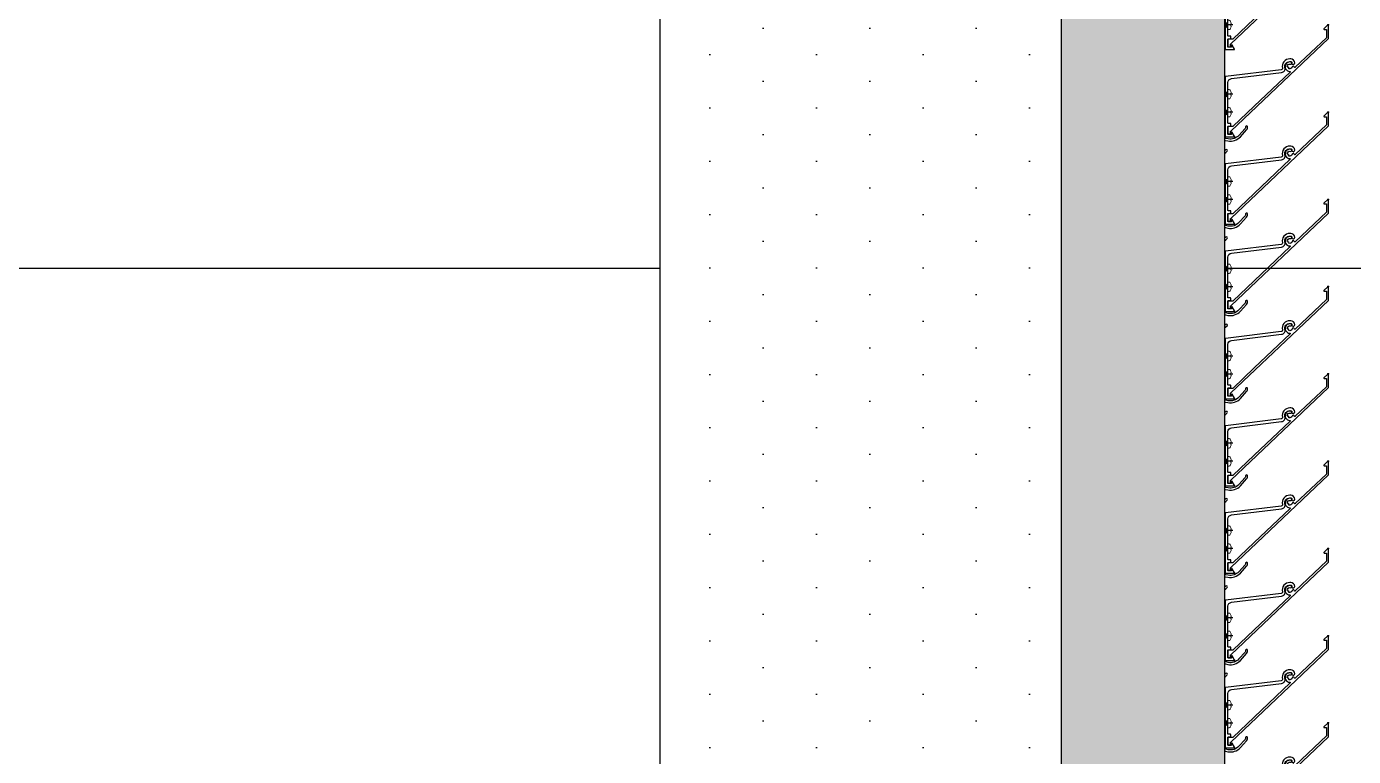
# Model space of a CAD drawing. Header units: millimetres. Extents: x 2519235 to 7246330, y 25937 to 201821.
# Drawn here: x 2751819 to 2752808, y 102939 to 103483 of the extents above; entities that cross this region are included whole.
import ezdxf
from ezdxf.enums import TextEntityAlignment as Align

# ---------------------------------------------------------------- set-up
doc = ezdxf.new("R2010")
doc.units = ezdxf.units.MM
doc.set_wipeout_variables(frame=1)
doc.linetypes.add('CENTER', pattern=[50.8, 31.75, -6.35, 6.35, -6.35])
doc.linetypes.add('TA_GL_005.00000', pattern=[13.75, 5, -1.25, 1.25, -1.25, 5])
for name, color, linetype in [('000 - 0_SYM_DWG_GRID-BUBBLE_MAIN_COLOR_1', 7, 'Continuous'), ('000 - 0_SYM_DWG_GRIDLINE_MAIN_COLOR_251', 7, 'Continuous'), ('010 - ASPG_ACCESSORIES_MAIN_COLOR_1', 7, 'Continuous'), ('010 - ASPG_EXTR_DEF_SUB', 7, 'Continuous'), ('010 - ASPG_EXTR_MAIN_COLOR_2', 7, 'Continuous'), ('010 - ASPG_FLASHING_HATCH_', 7, 'Continuous'), ('010 - ASPG_FLASHING_MAIN_COLOR_2', 7, 'Continuous'), ('010 - ASPG_FLASHING_MAIN_COLOR_4', 7, 'Continuous'), ('010 - ASPG_FLASHING_WIPEOUT_', 7, 'Continuous'), ('010 - ASPG_FRAMING_MAIN_COLOR_2', 7, 'Continuous'), ('010 - ASPG_FRAMING_SUB_COLOR_2', 7, 'Continuous'), ('010 - ASPG_FRAMING_WIPEOUT_', 7, 'Continuous'), ('_LOUVER-SB', 7, 'Continuous'), ('A-GLAZ-CURT', 7, 'Continuous'), ('BOLT & SCREW', 7, 'Continuous'), ('Center Line', 7, 'CENTER'), ('Xref-PLAN-106.940$0$_Beam', 7, 'Continuous')]:
    doc.layers.add(name, color=color, linetype=linetype)
doc.layers.add('12-GRID', color=7, linetype='CENTER', lineweight=13)
doc.layers.add('SCREW', color=7, linetype='Continuous', lineweight=5)
doc.styles.add('Arial', font='arial.ttf', dxfattribs={"height": 300})
doc.styles.add('TA', font='', dxfattribs={"height": 4.5})
doc.styles.get('TA').set_extended_font_data('Cordia New')

# ---------------------------------------------------------------- blocks, each defined once
blk = doc.blocks.new('*U367')
at = {"color": 7}
for p, q in [((250, -25), (-4975, -25)), ((-4975, -30.08), (250, -30.08)), ((-4975, -35.39), (250, -35.39)), ((-4975, -134.54), (250, -134.54)), ((-4975, -139.62), (250, -139.62)), ((-4975, -144.93), (250, -144.93))]:
    blk.add_line(p, q, dxfattribs=at)
blk = doc.blocks.new('DPA_Curved type C_Left - Curved Type C_Left-31496685-ENTRANCE 1 - LOWER ROOF LEVEL PLAN')
at = {"layer": 'A-GLAZ-CURT', "color": 7}
for p, q in [((750, 0), (-699.99, 0)), ((-699.99, 0), (750, 0))]:
    blk.add_line(p, q, dxfattribs=at)
blk = doc.blocks.new('Xref-PLAN-106.940')
at = {"layer": 'Xref-PLAN-106.940$0$_Beam', "color": 7}
for p, q in [((153369.18, 15158.4), (153369.18, 6933.4)), ((153669.18, 15158.4), (153669.18, 6933.4))]:
    blk.add_line(p, q, dxfattribs=at)
blk = doc.blocks.new('*U1096')
at = {"layer": '000 - 0_SYM_DWG_GRIDLINE_MAIN_COLOR_251', "color": 7, "linetype": 'ByBlock', "ltscale": 5}
blk.add_line((2, 0), (-866, 0), dxfattribs=at)
at = {"color": 7, "style": 'TA', "flags": 1}
blk.add_attdef('LOCATION', (6, -6), '', height=4.5, rotation=270, dxfattribs=at)
at = {"layer": '000 - 0_SYM_DWG_GRID-BUBBLE_MAIN_COLOR_1', "color": 7, "style": 'Arial'}
blk.add_attdef('GRID-HEAD', text='', height=4, rotation=180, dxfattribs=at).set_placement((22, 0), align=Align.MIDDLE_CENTER)
blk = doc.blocks.new('W-1-PP17-ENT1_REV02_20260415-161303_PP17_ENT1_MAIN_DIMS_PL')
at = {"layer": '000 - 0_SYM_DWG_GRIDLINE_MAIN_COLOR_251', "color": 7, "linetype": 'TA_GL_005.00000', "xscale": 50, "yscale": 50, "zscale": 50, "rotation": 180}
blk.add_blockref('*U1096', (-18300, -15410), dxfattribs=at)
blk = doc.blocks.new('A$C6d15e31b')
at = {"color": 7}
for name, p in [('W-1-PP17-ENT1_REV02_20260415-161303_PP17_ENT1_MAIN_DIMS_PL', (0, 0)), ('Xref-PLAN-106.940', (-135619.34, -23258.4))]:
    blk.add_blockref(name, p, dxfattribs=at)
at = {"layer": '_LOUVER-SB', "color": 7, "xscale": -1.000000000000002, "rotation": 90}
blk.add_blockref('*U367', (17899.84, -16025), dxfattribs=at)
at = {"layer": 'A-GLAZ-CURT', "color": 7, "rotation": 90}
blk.add_blockref('DPA_Curved type C_Left - Curved Type C_Left-31496685-ENTRANCE 1 - LOWER ROOF LEVEL PLAN', (18049.85, -15875), dxfattribs=at)
blk = doc.blocks.new('PZG35-9D5')
at = {"layer": 'Center Line', "color": 7}
blk.add_line((0, 3.73), (0, -10.53), dxfattribs=at)
at = {"layer": 'SCREW', "color": 7}
for p, q in [((-1.4, 0), (-1.4, -1.09)), ((1.4, 0), (1.4, -0.59)), ((-1.85, -1.4), (1.85, -0.9)), ((-1.85, -1.4), (-1.4, -1.09)), ((-1.85, -1.4), (-1.4, -1.71)), ((-1.85, -2.7), (1.85, -2.2)), ((-1.85, -2.7), (-1.4, -2.39)), ((-1.85, -2.7), (-1.4, -3.01)), ((-1.85, -4), (-1.4, -3.69)), ((-1.85, -4), (-0.99, -3.88)), ((-1.85, -4), (-1.4, -4.31)), ((-1.4, -1.09), (1.4, -0.59)), ((-1.4, -1.71), (1.4, -1.21)), ((-1.4, -1.71), (-1.4, -2.39)), ((-1.4, -2.39), (1.4, -1.89)), ((-1.4, -3.01), (1.4, -2.51)), ((-1.4, -3.01), (-1.4, -3.69)), ((-1.4, -3.69), (-0.84, -3.59)), ((-1.4, -4.31), (-1.18, -4.27)), ((-1.4, -4.31), (-1.4, -8.1)), ((0, -9.5), (-1.4, -8.1)), ((0, -9.5), (1.4, -8.1)), ((0.56, -3.34), (1.4, -3.19)), ((0.71, -3.65), (1.85, -3.5)), ((0.71, -3.93), (1.4, -3.81)), ((0.71, -4.61), (1.4, -4.49)), ((0.71, -4.95), (1.85, -4.8)), ((0.71, -5.23), (1.4, -5.11)), ((1.85, -0.9), (1.4, -0.59)), ((1.85, -0.9), (1.4, -1.21)), ((1.4, -1.21), (1.4, -1.89)), ((1.85, -2.2), (1.4, -1.89)), ((1.85, -2.2), (1.4, -2.51)), ((1.4, -2.51), (1.4, -3.19)), ((1.85, -3.5), (1.4, -3.19)), ((1.85, -3.5), (1.4, -3.81)), ((1.4, -3.81), (1.4, -4.49)), ((1.85, -4.8), (1.4, -4.49)), ((1.85, -4.8), (1.4, -5.11)), ((1.4, -5.11), (1.4, -8.1))]:
    blk.add_line(p, q, dxfattribs=at)
blk.add_lwpolyline([(0, -9.5), (0.71, -5.23), (0.71, -3.6, 0.417657), (0.41, -3.3, 0.108102), (-0.84, -3.59), (-1.4, -4.7)], format="xyb", dxfattribs=at)
blk = doc.blocks.new('*U2951')
at = {"layer": 'SCREW', "color": 7}
blk.add_lwpolyline([(3.03, 1.78, 0.09906), (0.8, 2.55), (0.8, 2.27), (-0.8, 2.27), (-0.8, 2.55, 0.09906), (-3.03, 1.78, 0.266588), (-3.5, 0.96), (-3.5, 0.2, 0.414214), (-3.3, 0), (3.3, 0, 0.414214), (3.5, 0.2), (3.5, 0.96, 0.266588)], format="xyb", close=True, dxfattribs=at)
blk.add_blockref('PZG35-9D5', (0, 0), dxfattribs=at)
blk = doc.blocks.new('*U2950')
at = {"color": 7}
blk.add_point((0, 0), dxfattribs=at)
at = {"layer": '010 - ASPG_ACCESSORIES_MAIN_COLOR_1', "color": 7}
blk.add_lwpolyline([(-39.7, -0.6, 0.414214), (-40, -0.9), (-40, -7.37, 0.57735), (-39.65, -7.57), (-36.64, -5.83, 0.767327), (-36.79, -5.3), (-37.9, -5.3, -0.414214), (-38.2, -5), (-38.2, -2.8, -0.414214), (-38, -2.6), (-32.18, -2.6, -0.388879), (-31.98, -2.78), (-31.85, -4.34, 0.388879), (-31.35, -4.8), (-30.3, -4.8, 0.414214), (-30, -4.5), (-30, -2.9, -0.414214), (-29.7, -2.6), (0.41, -2.6, -0.378969), (3.39, -5.24), (7.95, -42.52, 0.446593), (11.62, -45.08, -0.489802), (16.08, -48.68), (16.06, -49.36, -0.18248), (15.8, -50.02, -0.267949), (15.33, -50.17, 1.122115), (15.1, -52.34, 0.405004), (18.06, -49.4), (18.08, -48.72, 0.489805), (11.16, -43.13, -0.446597), (9.94, -42.28), (4.87, -0.85, 0.364176), (4.57, -0.6)], format="xyb", close=True, dxfattribs=at)
at = {"layer": '010 - ASPG_EXTR_DEF_SUB', "color": 7}
for p in [(-40, -0.5), (43.44, -76.9), (43.44, -77.5)]:
    blk.add_point(p, dxfattribs=at)
at = {"layer": '010 - ASPG_EXTR_MAIN_COLOR_2', "color": 7}
blk.add_lwpolyline([(11.37, -48.15), (11.47, -47.44), (12.18, -47.56), (12.29, -46.79, -0.535538), (14.19, -49.17, 0.991572), (15.66, -49.58, 1.157025), (8.79, -48.77, -0.688558), (8.27, -48.99), (-17.14, -22.17), (-32.34, -6.13), (-32.34, -2.9, 0.414312), (-32.64, -2.6), (-37.54, -2.6, 0.414116), (-37.84, -2.9), (-37.84, -4.3, 0.414214), (-37.54, -4.6), (-35.99, -4.6, -0.205895), (-35.77, -4.69), (33.23, -77.5), (43.14, -77.5, 0.668179), (43.36, -76.99), (40.52, -74.15, 0.668179), (40.01, -74.36), (40.01, -76), (33.87, -76), (11.86, -52.78, -0.558354), (12.08, -51.95, 0.766275), (12.04, -50.39, -0.438583), (10.71, -48.05)], format="xyb", close=True, dxfattribs=at)
at = {"layer": 'SCREW', "color": 7, "rotation": 180}
for p in [(-21.65, -2.5), (-8.24, -2.5)]:
    blk.add_blockref('*U2951', p, dxfattribs=at)
blk = doc.blocks.new('*U1455')
at = {"color": 7}
blk.add_wipeout([(1617.3, 4), (60, 4), (60, 69.3), (1617.3, 69.3)], dxfattribs=at).dxf.layer = '010 - ASPG_FRAMING_WIPEOUT_'
at = {"layer": '010 - ASPG_FRAMING_MAIN_COLOR_2', "color": 7}
blk.add_lwpolyline([(1587.3, 69.3), (90, 69.3), (90, 6), (1587.3, 6)], close=True, dxfattribs=at)
at = {"layer": '010 - ASPG_FRAMING_SUB_COLOR_2', "color": 7}
for points in [[(1617.3, 4), (60, 4), (60, 69.3), (1617.3, 69.3)], [(60, 2), (60, 4), (1617.3, 4), (1617.3, 2)]]:
    blk.add_lwpolyline(points, close=True, dxfattribs=at)
at = {"color": 7, "rotation": 180}
for p in [(82.3, 69.3), (147.3, 69.3), (212.3, 69.3), (277.3, 69.3), (342.3, 69.3), (407.3, 69.3), (472.3, 69.3), (537.3, 69.3), (602.3, 69.3), (667.3, 69.3)]:
    blk.add_blockref('*U2950', p, dxfattribs=at)
blk = doc.blocks.new('*U2952')
at = {"layer": '12-GRID', "color": 7, "linetype": 'CENTER'}
for p, q in [((0, -6.2), (0, 2.2)), ((-4.2, -2), (4.2, -2))]:
    blk.add_line(p, q, dxfattribs=at)
at = {"layer": 'BOLT & SCREW', "color": 7}
for p, q in [((-0.55, -1.77), (-1.77, -1.56)), ((-0.55, -2.23), (-1.77, -2.44)), ((-0.46, -1.77), (-0.88, -1.56)), ((-0.46, -2.23), (-0.88, -2.44)), ((-0.23, -1.45), (-0.44, -0.23)), ((-0.23, -1.54), (-0.44, -1.12)), ((-0.23, -2.46), (-0.44, -2.88)), ((-0.23, -2.55), (-0.44, -3.77)), ((0.23, -1.45), (0.44, -0.23)), ((0.23, -1.54), (0.44, -1.12)), ((0.44, -2.88), (0.23, -2.46)), ((0.23, -2.55), (0.44, -3.77)), ((0.46, -1.77), (0.88, -1.56)), ((0.46, -2.23), (0.88, -2.44)), ((0.55, -1.77), (1.77, -1.56)), ((0.55, -2.23), (1.77, -2.44))]:
    blk.add_line(p, q, dxfattribs=at)
for points in [[(-1.77, -1.56), (-0.88, -1.56, 0.414214), (-0.44, -1.12), (-0.44, -0.23), (0.44, -0.23), (0.44, -1.12, 0.414214), (0.88, -1.56), (1.77, -1.56), (1.77, -2.44), (0.88, -2.44, 0.414214), (0.44, -2.88), (0.44, -3.77), (-0.44, -3.77), (-0.44, -2.88, 0.414214), (-0.88, -2.44), (-1.77, -2.44)], [(0.23, -2.46, -0.414214), (0.46, -2.23), (0.55, -2.23), (0.55, -1.77), (0.46, -1.77, -0.414214), (0.23, -1.54), (0.23, -1.45), (-0.23, -1.45), (-0.23, -1.54, -0.414214), (-0.46, -1.77), (-0.55, -1.77), (-0.55, -2.23), (-0.46, -2.23, -0.414214), (-0.23, -2.46), (-0.23, -2.55), (0.23, -2.55)]]:
    blk.add_lwpolyline(points, format="xyb", close=True, dxfattribs=at)
blk.add_circle((0, -2), 3.5, dxfattribs=at)
blk = doc.blocks.new('*U2422')
at = {"layer": '010 - ASPG_EXTR_DEF_SUB', "color": 7}
for p in [(910, 0), (975, 0), (1040, 0), (1105, 0), (1170, 0), (1235, 0), (1300, 0), (1365, 0)]:
    blk.add_point(p, dxfattribs=at)
at = {"layer": '010 - ASPG_EXTR_MAIN_COLOR_2', "color": 7}
blk.add_lwpolyline([(899.8, 14.29, -0.014998), (906.92, 21.45, -0.738349), (909.92, 19.76, 0.004917), (906.81, 4.8, 0.263611), (909.88, -4.46), (915, -9.08, 0.125884), (916.27, -9.75, 0.044275), (917.09, -9.87, 1.107655), (917.13, -8.33, -0.215596), (916.02, -7.99), (910.89, -3.35, -0.263611), (908.28, 4.51, -0.004855), (911.34, 19.26, 0.23396), (910.82, 21.95, -0.24081), (910.71, 24.9, -0.104157), (910.78, 25), (912.99, 26.93, -0.229021), (915.7, 26.89, -0.381721), (920.27, 9.07, 0.977382), (921.62, 8.41, 0.361105), (917.41, 27.5, -0.496126), (917.44, 30.69, 0.003188), (919.06, 31.9, -0.002827), (920.56, 33.07, 0.077048), (953.74, 68.44, -0.247674), (953.99, 68.57), (955.98, 68.57, -0.044131), (956.47, 68.5, -0.125846), (958.96, 67.21, -0.098851), (959.82, 66.03, -0.205828), (959.79, 61.2, -0.115116), (956.37, 57.18, 0.822373), (957.46, 56.1, 0.109185), (961.15, 60.56, 0.208323), (961.19, 66.64, 0.100528), (959.97, 68.32, 0.145116), (956.29, 70.07), (940.76, 70.07, 0.433659), (940.46, 69.75), (940.84, 63.96, 0.082069), (940.86, 63.87, 0.720654), (942.33, 63.97, 0.079224), (942.34, 64.07), (942.07, 68.14, -0.433659), (942.47, 68.57), (950.86, 68.57, -0.607385), (951.35, 67.62, -0.045829), (932.78, 45.76, -0.560492), (932.29, 45.89, 0.31786), (929.21, 48.24, 0.953288), (929.08, 46.72, -2.423004), (927.26, 44.89, 0.952315), (925.74, 44.76, 0.300821), (927.89, 41.76, -0.560492), (927.98, 41.25, -0.019425), (918.62, 33.46, -0.552501), (918.15, 33.64, 0.344461), (914.99, 36.3, 0.952015), (914.86, 34.78, -2.423186), (913.04, 32.95, 0.952015), (911.52, 32.82, 0.2854), (913.49, 29.89, -0.553378), (913.56, 29.38, 0.030674), (898.46, 15.06, 0.4171)], format="xyb", dxfattribs=at)
for points in [[(1005.76, 70.07, 0.433659), (1005.46, 69.75), (1005.84, 63.96, 0.082069), (1005.86, 63.87, 0.720654), (1007.33, 63.97, 0.079224), (1007.34, 64.07), (1007.07, 68.14, -0.433659), (1007.47, 68.57), (1015.86, 68.57, -0.607385), (1016.35, 67.62, -0.045829), (997.78, 45.76, -0.560492), (997.29, 45.89, 0.31786), (994.21, 48.24, 0.953288), (994.08, 46.72, -2.423004), (992.26, 44.89, 0.952315), (990.74, 44.76, 0.300821), (992.89, 41.76, -0.560492), (992.98, 41.25, -0.019425), (983.62, 33.46, -0.552501), (983.15, 33.64, 0.344461), (979.99, 36.3, 0.952015), (979.86, 34.78, -2.423186), (978.04, 32.95, 0.952015), (976.52, 32.82, 0.2854), (978.49, 29.89, -0.553378), (978.56, 29.38, 0.030674), (963.46, 15.06, 0.4171), (964.11, 5.27, 0.935553), (965.1, 6.41, -0.43441), (964.8, 14.29, -0.014998), (971.92, 21.45, -0.738349), (974.92, 19.76, 0.004917), (971.81, 4.8, 0.263611), (974.88, -4.46), (980, -9.08, 0.125884), (981.27, -9.75, 0.044275), (982.09, -9.87, 1.107655), (982.13, -8.33, -0.215596), (981.02, -7.99), (975.89, -3.35, -0.263611), (973.28, 4.51, -0.004855), (976.34, 19.26, 0.23396), (975.82, 21.95, -0.24081), (975.71, 24.9, -0.104157), (975.78, 25), (977.99, 26.93, -0.229021), (980.7, 26.89, -0.381721), (985.27, 9.07, 0.977382), (986.62, 8.41, 0.361105), (982.41, 27.5, -0.496126), (982.44, 30.69, 0.003188), (984.06, 31.9, -0.002827), (985.56, 33.07, 0.077048), (1018.74, 68.44, -0.247674), (1018.99, 68.57), (1020.98, 68.57, -0.044131), (1021.47, 68.5, -0.125846), (1023.96, 67.21, -0.098851), (1024.82, 66.03, -0.205828), (1024.79, 61.2, -0.115116), (1021.37, 57.18, 0.822373), (1022.46, 56.1, 0.109185), (1026.15, 60.56, 0.208323), (1026.19, 66.64, 0.100528), (1024.97, 68.32, 0.145116), (1021.29, 70.07)], [(1070.76, 70.07, 0.433659), (1070.46, 69.75), (1070.84, 63.96, 0.082069), (1070.86, 63.87, 0.720654), (1072.33, 63.97, 0.079224), (1072.34, 64.07), (1072.07, 68.14, -0.433659), (1072.47, 68.57), (1080.86, 68.57, -0.607385), (1081.35, 67.62, -0.045829), (1062.78, 45.76, -0.560492), (1062.29, 45.89, 0.31786), (1059.21, 48.24, 0.953288), (1059.08, 46.72, -2.423004), (1057.26, 44.89, 0.952315), (1055.74, 44.76, 0.300821), (1057.89, 41.76, -0.560492), (1057.98, 41.25, -0.019425), (1048.62, 33.46, -0.552501), (1048.15, 33.64, 0.344461), (1044.99, 36.3, 0.952015), (1044.86, 34.78, -2.423186), (1043.04, 32.95, 0.952015), (1041.52, 32.82, 0.2854), (1043.49, 29.89, -0.553378), (1043.56, 29.38, 0.030674), (1028.46, 15.06, 0.4171), (1029.11, 5.27, 0.935553), (1030.1, 6.41, -0.43441), (1029.8, 14.29, -0.014998), (1036.92, 21.45, -0.738349), (1039.92, 19.76, 0.004917), (1036.81, 4.8, 0.263611), (1039.88, -4.46), (1045, -9.08, 0.125884), (1046.27, -9.75, 0.044275), (1047.09, -9.87, 1.107655), (1047.13, -8.33, -0.215596), (1046.02, -7.99), (1040.89, -3.35, -0.263611), (1038.28, 4.51, -0.004855), (1041.34, 19.26, 0.23396), (1040.82, 21.95, -0.24081), (1040.71, 24.9, -0.104157), (1040.78, 25), (1042.99, 26.93, -0.229021), (1045.7, 26.89, -0.381721), (1050.27, 9.07, 0.977382), (1051.62, 8.41, 0.361105), (1047.41, 27.5, -0.496126), (1047.44, 30.69, 0.003188), (1049.06, 31.9, -0.002827), (1050.56, 33.07, 0.077048), (1083.74, 68.44, -0.247674), (1083.99, 68.57), (1085.98, 68.57, -0.044131), (1086.47, 68.5, -0.125846), (1088.96, 67.21, -0.098851), (1089.82, 66.03, -0.205828), (1089.79, 61.2, -0.115116), (1086.37, 57.18, 0.822373), (1087.46, 56.1, 0.109185), (1091.15, 60.56, 0.208323), (1091.19, 66.64, 0.100528), (1089.97, 68.32, 0.145116), (1086.29, 70.07)], [(1135.76, 70.07, 0.433659), (1135.46, 69.75), (1135.84, 63.96, 0.082069), (1135.86, 63.87, 0.720654), (1137.33, 63.97, 0.079224), (1137.34, 64.07), (1137.07, 68.14, -0.433659), (1137.47, 68.57), (1145.86, 68.57, -0.607385), (1146.35, 67.62, -0.045829), (1127.78, 45.76, -0.560492), (1127.29, 45.89, 0.31786), (1124.21, 48.24, 0.953288), (1124.08, 46.72, -2.423004), (1122.26, 44.89, 0.952315), (1120.74, 44.76, 0.300821), (1122.89, 41.76, -0.560492), (1122.98, 41.25, -0.019425), (1113.62, 33.46, -0.552501), (1113.15, 33.64, 0.344461), (1109.99, 36.3, 0.952015), (1109.86, 34.78, -2.423186), (1108.04, 32.95, 0.952015), (1106.52, 32.82, 0.2854), (1108.49, 29.89, -0.553378), (1108.56, 29.38, 0.030674), (1093.46, 15.06, 0.4171), (1094.11, 5.27, 0.935553), (1095.1, 6.41, -0.43441), (1094.8, 14.29, -0.014998), (1101.92, 21.45, -0.738349), (1104.92, 19.76, 0.004917), (1101.81, 4.8, 0.263611), (1104.88, -4.46), (1110, -9.08, 0.125884), (1111.27, -9.75, 0.044275), (1112.09, -9.87, 1.107655), (1112.13, -8.33, -0.215596), (1111.02, -7.99), (1105.89, -3.35, -0.263611), (1103.28, 4.51, -0.004855), (1106.34, 19.26, 0.23396), (1105.82, 21.95, -0.24081), (1105.71, 24.9, -0.104157), (1105.78, 25), (1107.99, 26.93, -0.229021), (1110.7, 26.89, -0.381721), (1115.27, 9.07, 0.977382), (1116.62, 8.41, 0.361105), (1112.41, 27.5, -0.496126), (1112.44, 30.69, 0.003188), (1114.06, 31.9, -0.002827), (1115.56, 33.07, 0.077048), (1148.74, 68.44, -0.247674), (1148.99, 68.57), (1150.98, 68.57, -0.044131), (1151.47, 68.5, -0.125846), (1153.96, 67.21, -0.098851), (1154.82, 66.03, -0.205828), (1154.79, 61.2, -0.115116), (1151.37, 57.18, 0.822373), (1152.46, 56.1, 0.109185), (1156.15, 60.56, 0.208323), (1156.19, 66.64, 0.100528), (1154.97, 68.32, 0.145116), (1151.29, 70.07)], [(1200.76, 70.07, 0.433659), (1200.46, 69.75), (1200.84, 63.96, 0.082069), (1200.86, 63.87, 0.720654), (1202.33, 63.97, 0.079224), (1202.34, 64.07), (1202.07, 68.14, -0.433659), (1202.47, 68.57), (1210.86, 68.57, -0.607385), (1211.35, 67.62, -0.045829), (1192.78, 45.76, -0.560492), (1192.29, 45.89, 0.31786), (1189.21, 48.24, 0.953288), (1189.08, 46.72, -2.423004), (1187.26, 44.89, 0.952315), (1185.74, 44.76, 0.300821), (1187.89, 41.76, -0.560492), (1187.98, 41.25, -0.019425), (1178.62, 33.46, -0.552501), (1178.15, 33.64, 0.344461), (1174.99, 36.3, 0.952015), (1174.86, 34.78, -2.423186), (1173.04, 32.95, 0.952015), (1171.52, 32.82, 0.2854), (1173.49, 29.89, -0.553378), (1173.56, 29.38, 0.030674), (1158.46, 15.06, 0.4171), (1159.11, 5.27, 0.935553), (1160.1, 6.41, -0.43441), (1159.8, 14.29, -0.014998), (1166.92, 21.45, -0.738349), (1169.92, 19.76, 0.004917), (1166.81, 4.8, 0.263611), (1169.88, -4.46), (1175, -9.08, 0.125884), (1176.27, -9.75, 0.044275), (1177.09, -9.87, 1.107655), (1177.13, -8.33, -0.215596), (1176.02, -7.99), (1170.89, -3.35, -0.263611), (1168.28, 4.51, -0.004855), (1171.34, 19.26, 0.23396), (1170.82, 21.95, -0.24081), (1170.71, 24.9, -0.104157), (1170.78, 25), (1172.99, 26.93, -0.229021), (1175.7, 26.89, -0.381721), (1180.27, 9.07, 0.977382), (1181.62, 8.41, 0.361105), (1177.41, 27.5, -0.496126), (1177.44, 30.69, 0.003188), (1179.06, 31.9, -0.002827), (1180.56, 33.07, 0.077048), (1213.74, 68.44, -0.247674), (1213.99, 68.57), (1215.98, 68.57, -0.044131), (1216.47, 68.5, -0.125846), (1218.96, 67.21, -0.098851), (1219.82, 66.03, -0.205828), (1219.79, 61.2, -0.115116), (1216.37, 57.18, 0.822373), (1217.46, 56.1, 0.109185), (1221.15, 60.56, 0.208323), (1221.19, 66.64, 0.100528), (1219.97, 68.32, 0.145116), (1216.29, 70.07)], [(1265.76, 70.07, 0.433659), (1265.46, 69.75), (1265.84, 63.96, 0.082069), (1265.86, 63.87, 0.720654), (1267.33, 63.97, 0.079224), (1267.34, 64.07), (1267.07, 68.14, -0.433659), (1267.47, 68.57), (1275.86, 68.57, -0.607385), (1276.35, 67.62, -0.045829), (1257.78, 45.76, -0.560492), (1257.29, 45.89, 0.31786), (1254.21, 48.24, 0.953288), (1254.08, 46.72, -2.423004), (1252.26, 44.89, 0.952315), (1250.74, 44.76, 0.300821), (1252.89, 41.76, -0.560492), (1252.98, 41.25, -0.019425), (1243.62, 33.46, -0.552501), (1243.15, 33.64, 0.344461), (1239.99, 36.3, 0.952015), (1239.86, 34.78, -2.423186), (1238.04, 32.95, 0.952015), (1236.52, 32.82, 0.2854), (1238.49, 29.89, -0.553378), (1238.56, 29.38, 0.030674), (1223.46, 15.06, 0.4171), (1224.11, 5.27, 0.935553), (1225.1, 6.41, -0.43441), (1224.8, 14.29, -0.014998), (1231.92, 21.45, -0.738349), (1234.92, 19.76, 0.004917), (1231.81, 4.8, 0.263611), (1234.88, -4.46), (1240, -9.08, 0.125884), (1241.27, -9.75, 0.044275), (1242.09, -9.87, 1.107655), (1242.13, -8.33, -0.215596), (1241.02, -7.99), (1235.89, -3.35, -0.263611), (1233.28, 4.51, -0.004855), (1236.34, 19.26, 0.23396), (1235.82, 21.95, -0.24081), (1235.71, 24.9, -0.104157), (1235.78, 25), (1237.99, 26.93, -0.229021), (1240.7, 26.89, -0.381721), (1245.27, 9.07, 0.977382), (1246.62, 8.41, 0.361105), (1242.41, 27.5, -0.496126), (1242.44, 30.69, 0.003188), (1244.06, 31.9, -0.002827), (1245.56, 33.07, 0.077048), (1278.74, 68.44, -0.247674), (1278.99, 68.57), (1280.98, 68.57, -0.044131), (1281.47, 68.5, -0.125846), (1283.96, 67.21, -0.098851), (1284.82, 66.03, -0.205828), (1284.79, 61.2, -0.115116), (1281.37, 57.18, 0.822373), (1282.46, 56.1, 0.109185), (1286.15, 60.56, 0.208323), (1286.19, 66.64, 0.100528), (1284.97, 68.32, 0.145116), (1281.29, 70.07)], [(1330.76, 70.07, 0.433659), (1330.46, 69.75), (1330.84, 63.96, 0.082069), (1330.86, 63.87, 0.720654), (1332.33, 63.97, 0.079224), (1332.34, 64.07), (1332.07, 68.14, -0.433659), (1332.47, 68.57), (1340.86, 68.57, -0.607385), (1341.35, 67.62, -0.045829), (1322.78, 45.76, -0.560492), (1322.29, 45.89, 0.31786), (1319.21, 48.24, 0.953288), (1319.08, 46.72, -2.423004), (1317.26, 44.89, 0.952315), (1315.74, 44.76, 0.300821), (1317.89, 41.76, -0.560492), (1317.98, 41.25, -0.019425), (1308.62, 33.46, -0.552501), (1308.15, 33.64, 0.344461), (1304.99, 36.3, 0.952015), (1304.86, 34.78, -2.423186), (1303.04, 32.95, 0.952015), (1301.52, 32.82, 0.2854), (1303.49, 29.89, -0.553378), (1303.56, 29.38, 0.030674), (1288.46, 15.06, 0.4171), (1289.11, 5.27, 0.935553), (1290.1, 6.41, -0.43441), (1289.8, 14.29, -0.014998), (1296.92, 21.45, -0.738349), (1299.92, 19.76, 0.004917), (1296.81, 4.8, 0.263611), (1299.88, -4.46), (1305, -9.08, 0.125884), (1306.27, -9.75, 0.044275), (1307.09, -9.87, 1.107655), (1307.13, -8.33, -0.215596), (1306.02, -7.99), (1300.89, -3.35, -0.263611), (1298.28, 4.51, -0.004855), (1301.34, 19.26, 0.23396), (1300.82, 21.95, -0.24081), (1300.71, 24.9, -0.104157), (1300.78, 25), (1302.99, 26.93, -0.229021), (1305.7, 26.89, -0.381721), (1310.27, 9.07, 0.977382), (1311.62, 8.41, 0.361105), (1307.41, 27.5, -0.496126), (1307.44, 30.69, 0.003188), (1309.06, 31.9, -0.002827), (1310.56, 33.07, 0.077048), (1343.74, 68.44, -0.247674), (1343.99, 68.57), (1345.98, 68.57, -0.044131), (1346.47, 68.5, -0.125846), (1348.96, 67.21, -0.098851), (1349.82, 66.03, -0.205828), (1349.79, 61.2, -0.115116), (1346.37, 57.18, 0.822373), (1347.46, 56.1, 0.109185), (1351.15, 60.56, 0.208323), (1351.19, 66.64, 0.100528), (1349.97, 68.32, 0.145116), (1346.29, 70.07)], [(1395.76, 70.07, 0.433659), (1395.46, 69.75), (1395.84, 63.96, 0.082069), (1395.86, 63.87, 0.720654), (1397.33, 63.97, 0.079224), (1397.34, 64.07), (1397.07, 68.14, -0.433659), (1397.47, 68.57), (1405.86, 68.57, -0.607385), (1406.35, 67.62, -0.045829), (1387.78, 45.76, -0.560492), (1387.29, 45.89, 0.31786), (1384.21, 48.24, 0.953288), (1384.08, 46.72, -2.423004), (1382.26, 44.89, 0.952315), (1380.74, 44.76, 0.300821), (1382.89, 41.76, -0.560492), (1382.98, 41.25, -0.019425), (1373.62, 33.46, -0.552501), (1373.15, 33.64, 0.344461), (1369.99, 36.3, 0.952015), (1369.86, 34.78, -2.423186), (1368.04, 32.95, 0.952015), (1366.52, 32.82, 0.2854), (1368.49, 29.89, -0.553378), (1368.56, 29.38, 0.030674), (1353.46, 15.06, 0.4171), (1354.11, 5.27, 0.935553), (1355.1, 6.41, -0.43441), (1354.8, 14.29, -0.014998), (1361.92, 21.45, -0.738349), (1364.92, 19.76, 0.004917), (1361.81, 4.8, 0.263611), (1364.88, -4.46), (1370, -9.08, 0.125884), (1371.27, -9.75, 0.044275), (1372.09, -9.87, 1.107655), (1372.13, -8.33, -0.215596), (1371.02, -7.99), (1365.89, -3.35, -0.263611), (1363.28, 4.51, -0.004855), (1366.34, 19.26, 0.23396), (1365.82, 21.95, -0.24081), (1365.71, 24.9, -0.104157), (1365.78, 25), (1367.99, 26.93, -0.229021), (1370.7, 26.89, -0.381721), (1375.27, 9.07, 0.977382), (1376.62, 8.41, 0.361105), (1372.41, 27.5, -0.496126), (1372.44, 30.69, 0.003188), (1374.06, 31.9, -0.002827), (1375.56, 33.07, 0.077048), (1408.74, 68.44, -0.247674), (1408.99, 68.57), (1410.98, 68.57, -0.044131), (1411.47, 68.5, -0.125846), (1413.96, 67.21, -0.098851), (1414.82, 66.03, -0.205828), (1414.79, 61.2, -0.115116), (1411.37, 57.18, 0.822373), (1412.46, 56.1, 0.109185), (1416.15, 60.56, 0.208323), (1416.19, 66.64, 0.100528), (1414.97, 68.32, 0.145116), (1411.29, 70.07)]]:
    blk.add_lwpolyline(points, format="xyb", close=True, dxfattribs=at)
at = {"color": 7, "rotation": 179.999999999989}
for p in [(929.09, 42.89), (994.09, 42.89), (1059.09, 42.89), (1124.09, 42.89), (1189.09, 42.89), (1254.09, 42.89), (1319.09, 42.89), (1384.09, 42.89), (914.87, 30.95), (979.87, 30.95), (1044.87, 30.95), (1109.87, 30.95), (1174.87, 30.95), (1239.87, 30.95), (1304.87, 30.95), (1369.87, 30.95)]:
    blk.add_blockref('*U2952', p, dxfattribs=at)
blk = doc.blocks.new('W-1-PP17-ENT1_REV02_20260416-153151_PP17_ENT1_ASPG_MAIN_UPPL')
at = {"color": 7, "rotation": 270}
blk.add_blockref('*U1455', (18098, -15125), dxfattribs=at)
at = {"color": 7, "rotation": 90}
blk.add_blockref('*U2422', (18174.67, -16677.07), dxfattribs=at)
blk = doc.blocks.new('*U2910')
at = {"color": 7}
blk.add_wipeout([(0, -52), (1495.99, -52), (1196.99, -351), (0, -351)], dxfattribs=at).dxf.layer = '010 - ASPG_FLASHING_WIPEOUT_'
at = {"layer": '010 - ASPG_FLASHING_HATCH_'}
h = blk.add_hatch(dxfattribs=at)
h.set_pattern_fill('DOTS', scale=0.5)
h.set_pattern_definition([(0, (0, 0), (19.8438, 39.6875), [0, -39.6875])])
h.paths.add_polyline_path([(0, -52), (1495.99, -52), (1196.99, -351), (0, -351)])
at = {"layer": '010 - ASPG_FLASHING_MAIN_COLOR_2', "color": 7}
blk.add_lwpolyline([(0, -52), (1495.99, -52), (1196.99, -351), (0, -351)], close=True, dxfattribs=at)
at = {"color": 7}
blk.add_wipeout([(0, 69.3), (1617.29, 69.3), (1495.99, -52), (0, -52)], dxfattribs=at).dxf.layer = '010 - ASPG_FLASHING_WIPEOUT_'
at = {"layer": '010 - ASPG_FLASHING_HATCH_'}
h = blk.add_hatch(dxfattribs=at)
h.set_pattern_fill('DOTS', scale=0.1)
h.set_pattern_definition([(0, (0, 0), (3.96875, 7.9375), [0, -7.9375])])
h.paths.add_polyline_path([(0, 69.3), (1617.29, 69.3), (1495.99, -52), (0, -52)])
at = {"layer": '010 - ASPG_FLASHING_MAIN_COLOR_4', "color": 7}
blk.add_lwpolyline([(0, 69.3), (1617.29, 69.3), (1495.99, -52), (0, -52)], close=True, dxfattribs=at)
blk = doc.blocks.new('W-1-PP17-ENT1_REV03_20260621-000232_LOPF_FLASHING')
at = {"color": 7, "rotation": 270}
blk.add_blockref('*U2910', (18098, -15125), dxfattribs=at)

msp = doc.modelspace()

# ---------------------------------------------------------------- block references
at = {"color": 7}
msp.add_blockref('A$C6d15e31b', (2734544.161, 118712.942), dxfattribs=at)

# ---------------------------------------------------------------- next in the draw order: block references
msp.add_blockref('W-1-PP17-ENT1_REV02_20260416-153151_PP17_ENT1_ASPG_MAIN_UPPL', (2734544.161, 118712.942), dxfattribs=at)

# ---------------------------------------------------------------- next in the draw order: block references
msp.add_blockref('W-1-PP17-ENT1_REV03_20260621-000232_LOPF_FLASHING', (2734544.161, 118712.942), dxfattribs=at)

doc.saveas('drawing.dxf')
